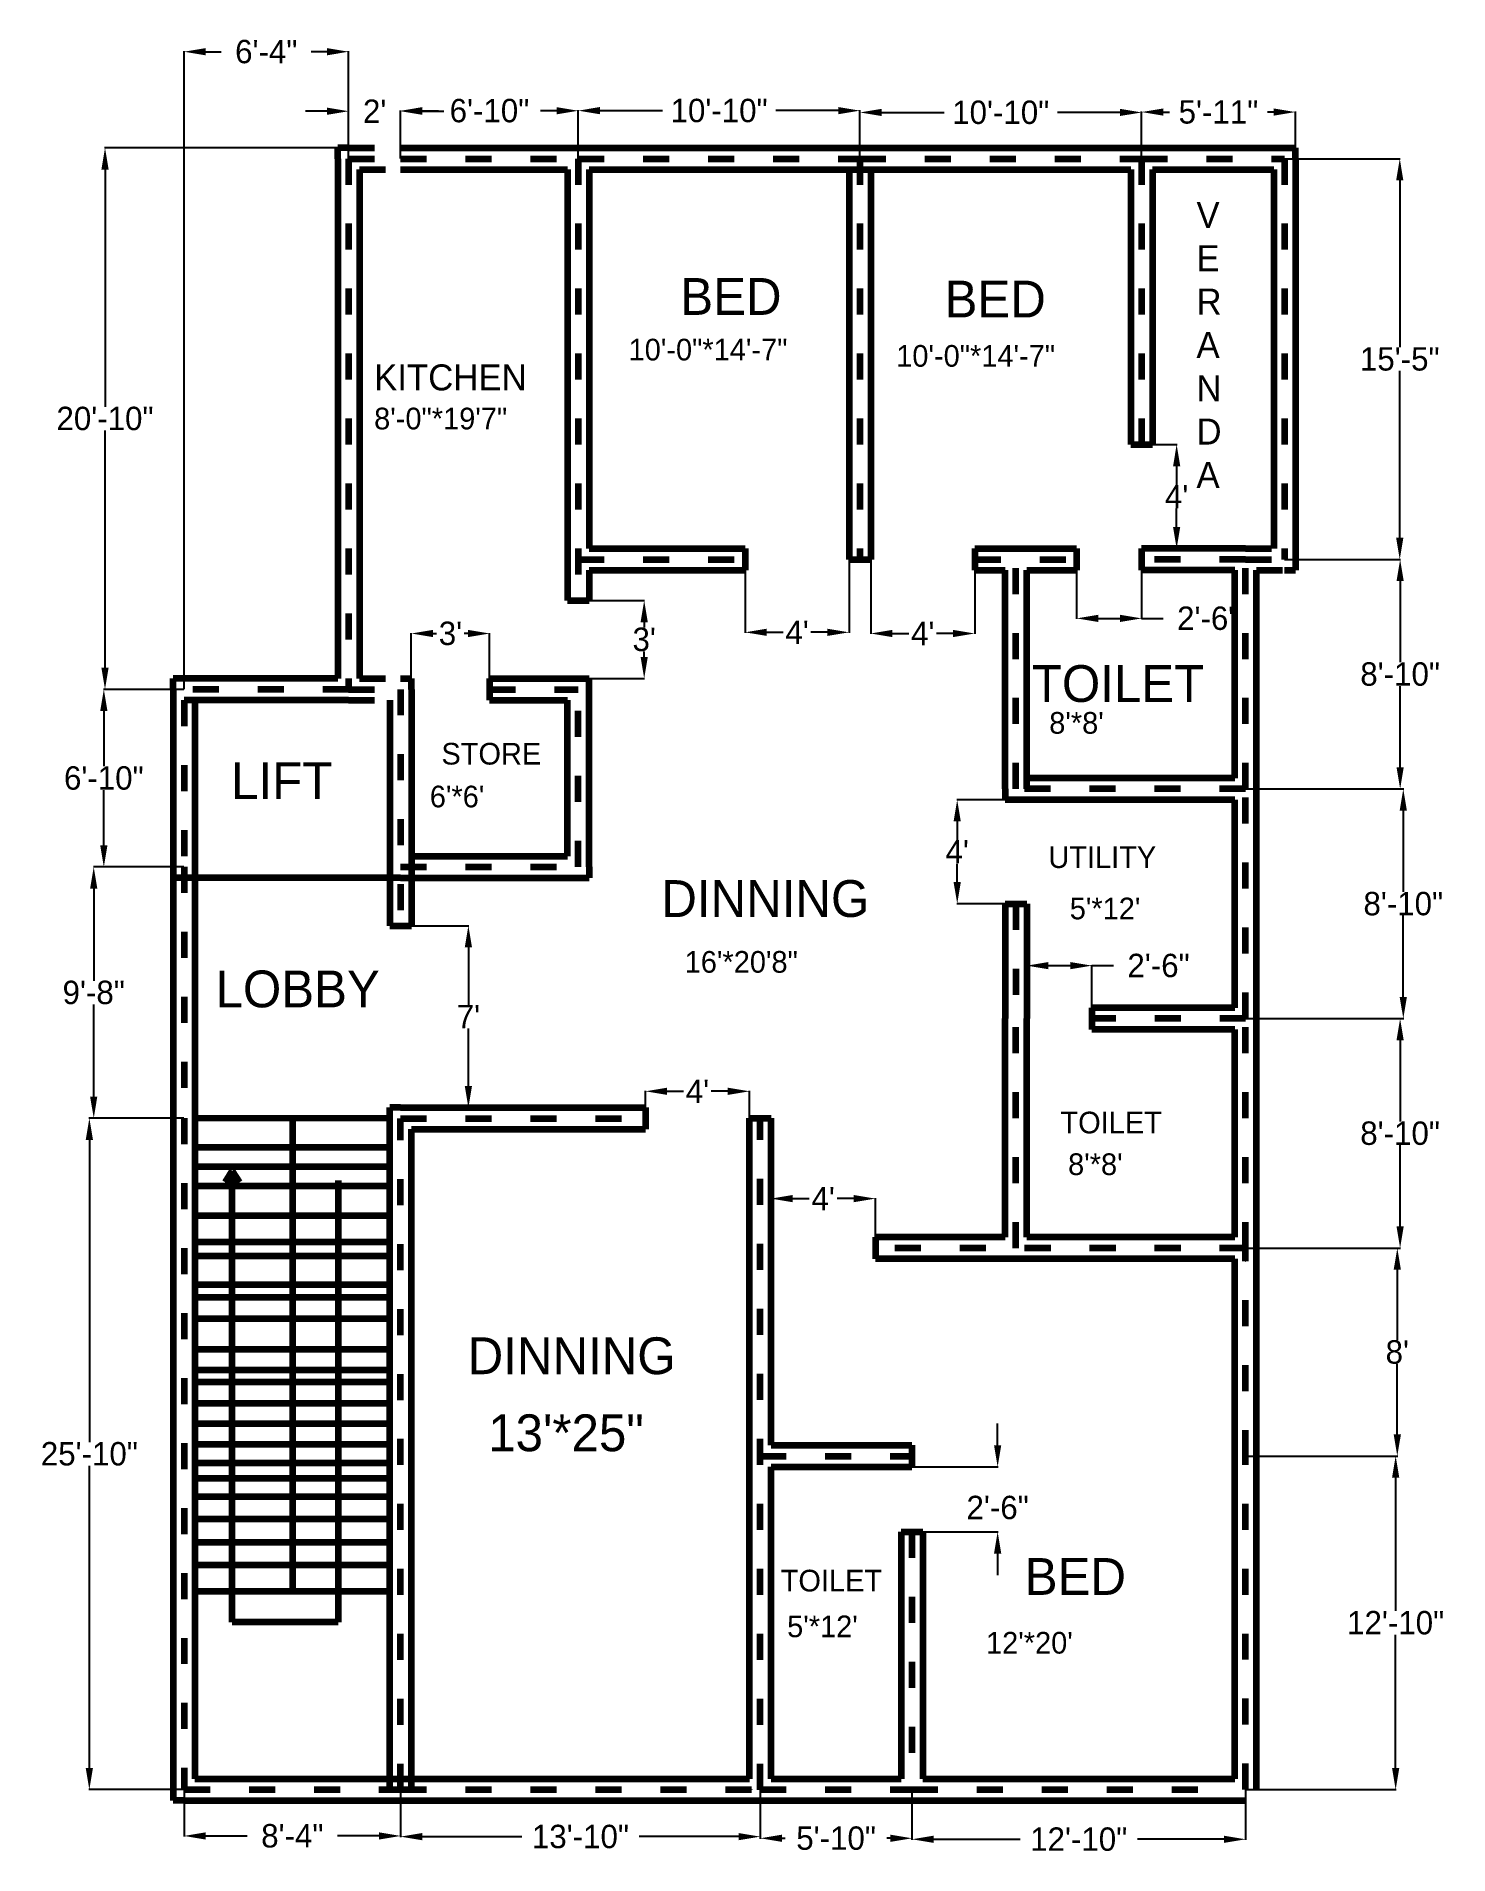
# Model space of a CAD drawing. Header units: inches. Extents: x 478 to 1130, y -750 to 90.
import ezdxf

# ---------------------------------------------------------------- set-up
doc = ezdxf.new("R2010")
doc.units = ezdxf.units.IN
doc.header["$MEASUREMENT"] = 0
doc.linetypes.add('ACAD_ISO03W100', pattern=[30, 12, -18])
doc.dimstyles.get("Standard").update_dxf_attribs({"dimtxt": 10.8, "dimasz": 10, "dimexe": 0.18, "dimexo": 0.0625, "dimgap": 0.09, "dimtad": 0, "dimtih": 1, "dimtoh": 1, "dimdec": 0, "dimzin": 0, "dimdsep": 46, "dimlunit": 3, "dimtxsty": 'Standard', "dimcen": 0.09, "dimadec": 0, "dimazin": 0, "dimtfac": 1, "dimtdec": 0, "dimtofl": 0, "dimtmove": 0, "dimatfit": 3, "dimfxl": 1, "dimtolj": 1, "dimtzin": 0, "dimarcsym": 0})

# ---------------------------------------------------------------- blocks, each defined once
blk = doc.blocks.new('*D5')
at = {"color": 0, "lineweight": -2}
for p, q in [((611.9, 55.42), (601.9, 55.42)), ((621.9, 33.57), (621.9, 55.6)), ((645.9, 33.57), (645.9, 55.6)), ((655.9, 55.42), (665.9, 55.42))]:
    blk.add_line(p, q, dxfattribs=at)
at = {"color": 0}
for points in [[(611.9, 57.08), (611.9, 53.75), (621.9, 55.42)], [(655.9, 57.08), (655.9, 53.75), (645.9, 55.42)]]:
    blk.add_solid(points, dxfattribs=at)
at = {"layer": 'Defpoints', "color": 0}
for p in [(645.9, 55.42), (621.9, 33.51), (645.9, 33.51)]:
    blk.add_point(p, dxfattribs=at)
at = {"color": 0, "lineweight": 100, "insert": (633.9, 55.42), "char_height": 10.8, "attachment_point": 5}
blk.add_mtext("\\A1;2'", dxfattribs=at)
blk = doc.blocks.new('*D6')
at = {"color": 0, "lineweight": -2}
for p, q in [((645.9, 33.64), (645.9, 55.82)), ((655.9, 55.64), (663.41, 55.64)), ((717.9, 55.64), (710.39, 55.64)), ((727.9, 33.57), (727.9, 55.82))]:
    blk.add_line(p, q, dxfattribs=at)
at = {"color": 0}
for points in [[(655.9, 57.31), (655.9, 53.98), (645.9, 55.64)], [(717.9, 57.31), (717.9, 53.98), (727.9, 55.64)]]:
    blk.add_solid(points, dxfattribs=at)
at = {"layer": 'Defpoints', "color": 0}
for p in [(727.9, 55.64), (645.9, 33.57), (727.9, 33.51)]:
    blk.add_point(p, dxfattribs=at)
at = {"color": 0, "lineweight": 100, "insert": (686.9, 55.64), "char_height": 10.8, "attachment_point": 5}
blk.add_mtext('\\A1;6\'-10"', dxfattribs=at)
blk = doc.blocks.new('*D7')
at = {"color": 0, "lineweight": -2}
for p, q in [((1053.96, 33.51), (1107.27, 33.51)), ((1107.09, 23.51), (1107.09, -53.5)), ((1107.09, -141.49), (1107.09, -64.48)), ((1053.96, -151.49), (1107.27, -151.49))]:
    blk.add_line(p, q, dxfattribs=at)
at = {"color": 0}
for points in [[(1105.42, 23.51), (1108.75, 23.51), (1107.09, 33.51)], [(1105.42, -141.49), (1108.75, -141.49), (1107.09, -151.49)]]:
    blk.add_solid(points, dxfattribs=at)
at = {"layer": 'Defpoints', "color": 0}
for p in [(1053.9, 33.51), (1053.9, -151.49), (1107.09, -151.49)]:
    blk.add_point(p, dxfattribs=at)
at = {"color": 0, "lineweight": 100, "insert": (1107.09, -58.99), "char_height": 10.8, "attachment_point": 5}
blk.add_mtext('\\A1;15\'-5"', dxfattribs=at)
blk = doc.blocks.new('*D8')
at = {"color": 0, "lineweight": -2}
for p, q in [((987.9, 33.57), (987.9, 55.22)), ((997.9, 55.04), (1000.81, 55.04)), ((1048.9, 55.04), (1045.99, 55.04)), ((1058.9, 38.57), (1058.9, 55.22))]:
    blk.add_line(p, q, dxfattribs=at)
at = {"color": 0}
for points in [[(997.9, 56.71), (997.9, 53.38), (987.9, 55.04)], [(1048.9, 56.71), (1048.9, 53.38), (1058.9, 55.04)]]:
    blk.add_solid(points, dxfattribs=at)
at = {"layer": 'Defpoints', "color": 0}
for p in [(987.9, 55.04), (1058.9, 38.51), (987.9, 33.51)]:
    blk.add_point(p, dxfattribs=at)
at = {"color": 0, "lineweight": 100, "insert": (1023.4, 55.04), "char_height": 10.8, "attachment_point": 5}
blk.add_mtext('\\A1;5\'-11"', dxfattribs=at)
blk = doc.blocks.new('*D9')
at = {"color": 0, "lineweight": -2}
for p, q in [((857.9, 33.57), (857.9, 55.04)), ((867.9, 54.86), (896.71, 54.86)), ((977.9, 54.86), (949.09, 54.86)), ((987.9, 33.64), (987.9, 55.04))]:
    blk.add_line(p, q, dxfattribs=at)
at = {"color": 0}
for points in [[(867.9, 56.53), (867.9, 53.2), (857.9, 54.86)], [(977.9, 56.53), (977.9, 53.2), (987.9, 54.86)]]:
    blk.add_solid(points, dxfattribs=at)
at = {"layer": 'Defpoints', "color": 0}
for p in [(857.9, 54.86), (857.9, 33.51), (987.9, 33.57)]:
    blk.add_point(p, dxfattribs=at)
at = {"color": 0, "lineweight": 100, "insert": (922.9, 54.86), "char_height": 10.8, "attachment_point": 5}
blk.add_mtext('\\A1;10\'-10"', dxfattribs=at)
blk = doc.blocks.new('*D10')
at = {"color": 0, "lineweight": -2}
for p, q in [((727.9, 33.57), (727.9, 55.87)), ((737.9, 55.69), (766.71, 55.69)), ((847.9, 55.69), (819.09, 55.69)), ((857.9, 33.57), (857.9, 55.87))]:
    blk.add_line(p, q, dxfattribs=at)
at = {"color": 0}
for points in [[(737.9, 57.36), (737.9, 54.03), (727.9, 55.69)], [(847.9, 57.36), (847.9, 54.03), (857.9, 55.69)]]:
    blk.add_solid(points, dxfattribs=at)
at = {"layer": 'Defpoints', "color": 0}
for p in [(727.9, 55.69), (727.9, 33.51), (857.9, 33.51)]:
    blk.add_point(p, dxfattribs=at)
at = {"color": 0, "lineweight": 100, "insert": (792.9, 55.69), "char_height": 10.8, "attachment_point": 5}
blk.add_mtext('\\A1;10\'-10"', dxfattribs=at)
blk = doc.blocks.new('*D11')
at = {"color": 0, "lineweight": -2}
for p, q in [((621.84, 38.51), (509.25, 38.51)), ((509.43, 28.51), (509.43, -81)), ((509.43, -201.49), (509.43, -91.98)), ((545.84, -211.49), (509.25, -211.49))]:
    blk.add_line(p, q, dxfattribs=at)
at = {"color": 0}
for points in [[(507.76, 28.51), (511.1, 28.51), (509.43, 38.51)], [(507.76, -201.49), (511.1, -201.49), (509.43, -211.49)]]:
    blk.add_solid(points, dxfattribs=at)
at = {"layer": 'Defpoints', "color": 0}
for p in [(621.9, 38.51), (509.43, -211.49), (545.9, -211.49)]:
    blk.add_point(p, dxfattribs=at)
at = {"color": 0, "lineweight": 100, "insert": (509.43, -86.49), "char_height": 10.8, "attachment_point": 5}
blk.add_mtext('\\A1;20\'-10"', dxfattribs=at)
blk = doc.blocks.new('*D1')
at = {"color": 0, "lineweight": -2}
for p, q in [((545.9, -211.43), (545.9, 83.08)), ((555.9, 82.9), (563.08, 82.9)), ((611.84, 82.9), (604.66, 82.9)), ((621.84, 33.57), (621.84, 83.08))]:
    blk.add_line(p, q, dxfattribs=at)
at = {"color": 0}
for points in [[(555.9, 84.57), (555.9, 81.23), (545.9, 82.9)], [(611.84, 84.57), (611.84, 81.23), (621.84, 82.9)]]:
    blk.add_solid(points, dxfattribs=at)
at = {"layer": 'Defpoints', "color": 0}
for p in [(621.84, 82.9), (621.84, 33.51), (545.9, -211.49)]:
    blk.add_point(p, dxfattribs=at)
at = {"color": 0, "lineweight": 100, "insert": (583.87, 82.9), "char_height": 10.8, "attachment_point": 5}
blk.add_mtext('\\A1;6\'-4"', dxfattribs=at)
blk = doc.blocks.new('*D2')
at = {"color": 0, "lineweight": -2}
for p, q in [((545.84, -211.49), (508.71, -211.49)), ((508.89, -221.49), (508.89, -247)), ((508.89, -283.49), (508.89, -257.98)), ((545.84, -293.49), (508.71, -293.49))]:
    blk.add_line(p, q, dxfattribs=at)
at = {"color": 0}
for points in [[(507.22, -221.49), (510.56, -221.49), (508.89, -211.49)], [(507.22, -283.49), (510.56, -283.49), (508.89, -293.49)]]:
    blk.add_solid(points, dxfattribs=at)
at = {"layer": 'Defpoints', "color": 0}
for p in [(545.9, -211.49), (508.89, -293.49), (545.9, -293.49)]:
    blk.add_point(p, dxfattribs=at)
at = {"color": 0, "lineweight": 100, "insert": (508.89, -252.49), "char_height": 10.8, "attachment_point": 5}
blk.add_mtext('\\A1;6\'-10"', dxfattribs=at)
blk = doc.blocks.new('*D12')
at = {"color": 0, "lineweight": -2}
for p, q in [((545.78, -293.49), (504.04, -293.49)), ((504.22, -303.49), (504.22, -346)), ((504.22, -399.49), (504.22, -356.98)), ((545.84, -409.49), (504.04, -409.49))]:
    blk.add_line(p, q, dxfattribs=at)
at = {"color": 0}
for points in [[(502.55, -303.49), (505.88, -303.49), (504.22, -293.49)], [(502.55, -399.49), (505.88, -399.49), (504.22, -409.49)]]:
    blk.add_solid(points, dxfattribs=at)
at = {"layer": 'Defpoints', "color": 0}
for p in [(545.84, -293.49), (504.22, -409.49), (545.9, -409.49)]:
    blk.add_point(p, dxfattribs=at)
at = {"color": 0, "lineweight": 100, "insert": (504.22, -351.49), "char_height": 10.8, "attachment_point": 5}
blk.add_mtext('\\A1;9\'-8"', dxfattribs=at)
blk = doc.blocks.new('*D13')
at = {"color": 0, "lineweight": -2}
for p, q in [((545.78, -409.49), (502.02, -409.49)), ((502.2, -419.49), (502.2, -559)), ((502.2, -709.49), (502.2, -569.98)), ((545.84, -719.49), (502.02, -719.49))]:
    blk.add_line(p, q, dxfattribs=at)
at = {"color": 0}
for points in [[(500.53, -419.49), (503.86, -419.49), (502.2, -409.49)], [(500.53, -709.49), (503.86, -709.49), (502.2, -719.49)]]:
    blk.add_solid(points, dxfattribs=at)
at = {"layer": 'Defpoints', "color": 0}
for p in [(545.84, -409.49), (502.2, -719.49), (545.9, -719.49)]:
    blk.add_point(p, dxfattribs=at)
at = {"color": 0, "lineweight": 100, "insert": (502.2, -564.49), "char_height": 10.8, "attachment_point": 5}
blk.add_mtext('\\A1;25\'-10"', dxfattribs=at)
blk = doc.blocks.new('*D14')
at = {"color": 0, "lineweight": -2}
for p, q in [((545.9, -719.55), (545.9, -741.06)), ((645.9, -719.55), (645.9, -741.06)), ((555.9, -740.88), (575.11, -740.88)), ((635.9, -740.88), (616.69, -740.88))]:
    blk.add_line(p, q, dxfattribs=at)
at = {"color": 0}
for points in [[(555.9, -739.21), (555.9, -742.55), (545.9, -740.88)], [(635.9, -739.21), (635.9, -742.55), (645.9, -740.88)]]:
    blk.add_solid(points, dxfattribs=at)
at = {"layer": 'Defpoints', "color": 0}
for p in [(545.9, -719.49), (645.9, -719.49), (645.9, -740.88)]:
    blk.add_point(p, dxfattribs=at)
at = {"color": 0, "lineweight": 100, "insert": (595.9, -740.88), "char_height": 10.8, "attachment_point": 5}
blk.add_mtext('\\A1;8\'-4"', dxfattribs=at)
blk = doc.blocks.new('*D3')
at = {"color": 0, "lineweight": -2}
for p, q in [((645.9, -719.61), (645.9, -741.38)), ((811.9, -719.55), (811.9, -741.38)), ((655.9, -741.2), (701.81, -741.2)), ((801.9, -741.2), (755.99, -741.2))]:
    blk.add_line(p, q, dxfattribs=at)
at = {"color": 0}
for points in [[(655.9, -739.53), (655.9, -742.87), (645.9, -741.2)], [(801.9, -739.53), (801.9, -742.87), (811.9, -741.2)]]:
    blk.add_solid(points, dxfattribs=at)
at = {"layer": 'Defpoints', "color": 0}
for p in [(645.9, -719.55), (811.9, -719.49), (811.9, -741.2)]:
    blk.add_point(p, dxfattribs=at)
at = {"color": 0, "lineweight": 100, "insert": (728.9, -741.2), "char_height": 10.8, "attachment_point": 5}
blk.add_mtext('\\A1;13\'-10"', dxfattribs=at)
blk = doc.blocks.new('*D15')
at = {"color": 0, "lineweight": -2}
for p, q in [((811.9, -719.61), (811.9, -742.14)), ((881.9, -719.61), (881.9, -742.14)), ((821.9, -741.96), (823.41, -741.96)), ((871.9, -741.96), (870.39, -741.96))]:
    blk.add_line(p, q, dxfattribs=at)
at = {"color": 0}
for points in [[(821.9, -740.29), (821.9, -743.63), (811.9, -741.96)], [(871.9, -740.29), (871.9, -743.63), (881.9, -741.96)]]:
    blk.add_solid(points, dxfattribs=at)
at = {"layer": 'Defpoints', "color": 0}
for p in [(811.9, -719.55), (881.9, -719.55), (881.9, -741.96)]:
    blk.add_point(p, dxfattribs=at)
at = {"color": 0, "lineweight": 100, "insert": (846.9, -741.96), "char_height": 10.8, "attachment_point": 5}
blk.add_mtext('\\A1;5\'-10"', dxfattribs=at)
blk = doc.blocks.new('*D16')
at = {"color": 0, "lineweight": -2}
for p, q in [((881.9, -719.68), (881.9, -742.6)), ((1035.9, -719.55), (1035.9, -742.6)), ((891.9, -742.42), (931.81, -742.42)), ((1025.9, -742.42), (985.99, -742.42))]:
    blk.add_line(p, q, dxfattribs=at)
at = {"color": 0}
for points in [[(891.9, -740.76), (891.9, -744.09), (881.9, -742.42)], [(1025.9, -740.76), (1025.9, -744.09), (1035.9, -742.42)]]:
    blk.add_solid(points, dxfattribs=at)
at = {"layer": 'Defpoints', "color": 0}
for p in [(881.9, -719.61), (1035.9, -719.49), (1035.9, -742.42)]:
    blk.add_point(p, dxfattribs=at)
at = {"color": 0, "lineweight": 100, "insert": (958.9, -742.42), "char_height": 10.8, "attachment_point": 5}
blk.add_mtext('\\A1;12\'-10"', dxfattribs=at)
blk = doc.blocks.new('*D17')
at = {"color": 0, "lineweight": -2}
for p, q in [((1054.03, -151.49), (1107.45, -151.49)), ((1107.27, -161.49), (1107.27, -199)), ((1107.27, -247.49), (1107.27, -209.98)), ((1035.96, -257.49), (1107.45, -257.49))]:
    blk.add_line(p, q, dxfattribs=at)
at = {"color": 0}
for points in [[(1105.6, -161.49), (1108.93, -161.49), (1107.27, -151.49)], [(1105.6, -247.49), (1108.93, -247.49), (1107.27, -257.49)]]:
    blk.add_solid(points, dxfattribs=at)
at = {"layer": 'Defpoints', "color": 0}
for p in [(1053.96, -151.49), (1107.27, -151.49), (1035.9, -257.49)]:
    blk.add_point(p, dxfattribs=at)
at = {"color": 0, "lineweight": 100, "insert": (1107.27, -204.49), "char_height": 10.8, "attachment_point": 5}
blk.add_mtext('\\A1;8\'-10"', dxfattribs=at)
blk = doc.blocks.new('*D18')
at = {"color": 0, "lineweight": -2}
for p, q in [((1035.96, -257.49), (1108.9, -257.49)), ((1108.72, -267.49), (1108.72, -305)), ((1108.72, -353.49), (1108.72, -315.98)), ((1035.96, -363.49), (1108.9, -363.49))]:
    blk.add_line(p, q, dxfattribs=at)
at = {"color": 0}
for points in [[(1107.05, -267.49), (1110.38, -267.49), (1108.72, -257.49)], [(1107.05, -353.49), (1110.38, -353.49), (1108.72, -363.49)]]:
    blk.add_solid(points, dxfattribs=at)
at = {"layer": 'Defpoints', "color": 0}
for p in [(1035.9, -257.49), (1035.9, -363.49), (1108.72, -363.49)]:
    blk.add_point(p, dxfattribs=at)
at = {"color": 0, "lineweight": 100, "insert": (1108.72, -310.49), "char_height": 10.8, "attachment_point": 5}
blk.add_mtext('\\A1;8\'-10"', dxfattribs=at)
blk = doc.blocks.new('*D19')
at = {"color": 0, "lineweight": -2}
for p, q in [((1035.96, -363.49), (1107.43, -363.49)), ((1107.25, -373.49), (1107.25, -411)), ((1107.25, -459.49), (1107.25, -421.98)), ((1035.96, -469.49), (1107.43, -469.49))]:
    blk.add_line(p, q, dxfattribs=at)
at = {"color": 0}
for points in [[(1105.59, -373.49), (1108.92, -373.49), (1107.25, -363.49)], [(1105.59, -459.49), (1108.92, -459.49), (1107.25, -469.49)]]:
    blk.add_solid(points, dxfattribs=at)
at = {"layer": 'Defpoints', "color": 0}
for p in [(1035.9, -363.49), (1035.9, -469.49), (1107.25, -469.49)]:
    blk.add_point(p, dxfattribs=at)
at = {"color": 0, "lineweight": 100, "insert": (1107.25, -416.49), "char_height": 10.8, "attachment_point": 5}
blk.add_mtext('\\A1;8\'-10"', dxfattribs=at)
blk = doc.blocks.new('*D20')
at = {"color": 0, "lineweight": -2}
for p, q in [((1036.03, -469.49), (1106.13, -469.49)), ((1105.95, -479.49), (1105.95, -512)), ((1105.95, -555.49), (1105.95, -522.98)), ((1035.96, -565.49), (1106.13, -565.49))]:
    blk.add_line(p, q, dxfattribs=at)
at = {"color": 0}
for points in [[(1104.28, -479.49), (1107.62, -479.49), (1105.95, -469.49)], [(1104.28, -555.49), (1107.62, -555.49), (1105.95, -565.49)]]:
    blk.add_solid(points, dxfattribs=at)
at = {"layer": 'Defpoints', "color": 0}
for p in [(1035.96, -469.49), (1035.9, -565.49), (1105.95, -565.49)]:
    blk.add_point(p, dxfattribs=at)
at = {"color": 0, "lineweight": 100, "insert": (1105.95, -517.49), "char_height": 10.8, "attachment_point": 5}
blk.add_mtext("\\A1;8'", dxfattribs=at)
blk = doc.blocks.new('*D21')
at = {"color": 0, "lineweight": -2}
for p, q in [((1035.96, -565.49), (1105.38, -565.49)), ((1105.2, -575.49), (1105.2, -637)), ((1105.2, -709.49), (1105.2, -647.98)), ((1035.96, -719.49), (1105.38, -719.49))]:
    blk.add_line(p, q, dxfattribs=at)
at = {"color": 0}
for points in [[(1103.53, -575.49), (1106.86, -575.49), (1105.2, -565.49)], [(1103.53, -709.49), (1106.86, -709.49), (1105.2, -719.49)]]:
    blk.add_solid(points, dxfattribs=at)
at = {"layer": 'Defpoints', "color": 0}
for p in [(1035.9, -565.49), (1035.9, -719.49), (1105.2, -719.49)]:
    blk.add_point(p, dxfattribs=at)
at = {"color": 0, "lineweight": 100, "insert": (1105.2, -642.49), "char_height": 10.8, "attachment_point": 5}
blk.add_mtext('\\A1;12\'-10"', dxfattribs=at)
blk = doc.blocks.new('*D4')
at = {"color": 0, "lineweight": -2}
for p, q in [((650.82, -211.91), (650.82, -185.53)), ((660.82, -185.71), (662.49, -185.71)), ((676.95, -185.71), (675.27, -185.71)), ((686.95, -211.91), (686.95, -185.53))]:
    blk.add_line(p, q, dxfattribs=at)
at = {"color": 0}
for points in [[(660.82, -184.05), (660.82, -187.38), (650.82, -185.71)], [(676.95, -184.05), (676.95, -187.38), (686.95, -185.71)]]:
    blk.add_solid(points, dxfattribs=at)
at = {"layer": 'Defpoints', "color": 0}
for p in [(686.95, -185.71), (650.82, -211.97), (686.95, -211.97)]:
    blk.add_point(p, dxfattribs=at)
at = {"color": 0, "lineweight": 100, "insert": (668.88, -185.71), "char_height": 10.8, "attachment_point": 5}
blk.add_mtext("\\A1;3'", dxfattribs=at)
blk = doc.blocks.new('*D22')
at = {"color": 0, "lineweight": -2}
for p, q in [((804.9, -151.55), (804.9, -185.35)), ((852.9, -151.55), (852.9, -185.35)), ((814.9, -185.17), (822.51, -185.17)), ((842.9, -185.17), (835.29, -185.17))]:
    blk.add_line(p, q, dxfattribs=at)
at = {"color": 0}
for points in [[(814.9, -183.5), (814.9, -186.83), (804.9, -185.17)], [(842.9, -183.5), (842.9, -186.83), (852.9, -185.17)]]:
    blk.add_solid(points, dxfattribs=at)
at = {"layer": 'Defpoints', "color": 0}
for p in [(804.9, -151.49), (852.9, -151.49), (852.9, -185.17)]:
    blk.add_point(p, dxfattribs=at)
at = {"color": 0, "lineweight": 100, "insert": (828.9, -185.17), "char_height": 10.8, "attachment_point": 5}
blk.add_mtext("\\A1;4'", dxfattribs=at)
blk = doc.blocks.new('*D23')
at = {"color": 0, "lineweight": -2}
for p, q in [((862.9, -151.55), (862.9, -185.89)), ((910.9, -156.55), (910.9, -185.89)), ((872.9, -185.71), (880.51, -185.71)), ((900.9, -185.71), (893.29, -185.71))]:
    blk.add_line(p, q, dxfattribs=at)
at = {"color": 0}
for points in [[(872.9, -184.05), (872.9, -187.38), (862.9, -185.71)], [(900.9, -184.05), (900.9, -187.38), (910.9, -185.71)]]:
    blk.add_solid(points, dxfattribs=at)
at = {"layer": 'Defpoints', "color": 0}
for p in [(862.9, -151.49), (910.9, -156.49), (910.9, -185.71)]:
    blk.add_point(p, dxfattribs=at)
at = {"color": 0, "lineweight": 100, "insert": (886.9, -185.71), "char_height": 10.8, "attachment_point": 5}
blk.add_mtext("\\A1;4'", dxfattribs=at)
blk = doc.blocks.new('*D24')
at = {"color": 0, "lineweight": -2}
for p, q in [((927.34, -262.49), (902.63, -262.49)), ((902.81, -272.49), (902.81, -281)), ((902.81, -300.49), (902.81, -291.98)), ((929.84, -310.49), (902.63, -310.49))]:
    blk.add_line(p, q, dxfattribs=at)
at = {"color": 0}
for points in [[(901.14, -272.49), (904.47, -272.49), (902.81, -262.49)], [(901.14, -300.49), (904.47, -300.49), (902.81, -310.49)]]:
    blk.add_solid(points, dxfattribs=at)
at = {"layer": 'Defpoints', "color": 0}
for p in [(927.4, -262.49), (902.81, -310.49), (929.9, -310.49)]:
    blk.add_point(p, dxfattribs=at)
at = {"color": 0, "lineweight": 100, "insert": (902.81, -286.49), "char_height": 10.8, "attachment_point": 5}
blk.add_mtext("\\A1;4'", dxfattribs=at)
blk = doc.blocks.new('*D25')
at = {"color": 0, "lineweight": -2}
for p, q in [((934.9, -363.43), (934.9, -338.88)), ((944.9, -339.06), (954.96, -339.06)), ((964.96, -363.43), (964.96, -338.88)), ((964.96, -339.06), (974.96, -339.06))]:
    blk.add_line(p, q, dxfattribs=at)
at = {"color": 0}
for points in [[(944.9, -337.39), (944.9, -340.72), (934.9, -339.06)], [(954.96, -337.39), (954.96, -340.72), (964.96, -339.06)]]:
    blk.add_solid(points, dxfattribs=at)
at = {"layer": 'Defpoints', "color": 0}
for p in [(964.96, -339.06), (934.9, -363.49), (964.96, -363.49)]:
    blk.add_point(p, dxfattribs=at)
at = {"color": 0, "lineweight": 100, "insert": (995.75, -339.06), "char_height": 10.8, "attachment_point": 5}
blk.add_mtext('\\A1;2\'-6"', dxfattribs=at)
blk = doc.blocks.new('*D26')
at = {"color": 0, "lineweight": -2}
for p, q in [((816.84, -469.43), (816.84, -446.44)), ((826.84, -446.62), (834.54, -446.62)), ((855.03, -446.62), (847.32, -446.62)), ((865.03, -469.43), (865.03, -446.44))]:
    blk.add_line(p, q, dxfattribs=at)
at = {"color": 0}
for points in [[(826.84, -444.95), (826.84, -448.29), (816.84, -446.62)], [(855.03, -444.95), (855.03, -448.29), (865.03, -446.62)]]:
    blk.add_solid(points, dxfattribs=at)
at = {"layer": 'Defpoints', "color": 0}
for p in [(816.84, -446.62), (816.84, -469.49), (865.03, -469.49)]:
    blk.add_point(p, dxfattribs=at)
at = {"color": 0, "lineweight": 100, "insert": (840.93, -446.62), "char_height": 10.8, "attachment_point": 5}
blk.add_mtext("\\A1;4'", dxfattribs=at)
blk = doc.blocks.new('*D27')
at = {"color": 0, "lineweight": -2}
for p, q in [((921.47, -560.49), (921.47, -550.49)), ((881.96, -570.49), (921.65, -570.49)), ((881.96, -600.49), (921.65, -600.49)), ((921.47, -610.49), (921.47, -620.49))]:
    blk.add_line(p, q, dxfattribs=at)
at = {"color": 0}
for points in [[(919.8, -560.49), (923.14, -560.49), (921.47, -570.49)], [(919.8, -610.49), (923.14, -610.49), (921.47, -600.49)]]:
    blk.add_solid(points, dxfattribs=at)
at = {"layer": 'Defpoints', "color": 0}
for p in [(881.9, -570.49), (881.9, -600.49), (921.47, -600.49)]:
    blk.add_point(p, dxfattribs=at)
at = {"color": 0, "lineweight": 100, "insert": (921.47, -589.3), "char_height": 10.8, "attachment_point": 5}
blk.add_mtext('\\A1;2\'-6"', dxfattribs=at)
blk = doc.blocks.new('*D28')
at = {"color": 0, "lineweight": -2}
for p, q in [((758.9, -409.55), (758.9, -396.9)), ((768.9, -397.08), (776.51, -397.08)), ((796.9, -397.08), (789.29, -397.08)), ((806.9, -409.49), (806.9, -396.9))]:
    blk.add_line(p, q, dxfattribs=at)
at = {"color": 0}
for points in [[(768.9, -395.41), (768.9, -398.74), (758.9, -397.08)], [(796.9, -395.41), (796.9, -398.74), (806.9, -397.08)]]:
    blk.add_solid(points, dxfattribs=at)
at = {"layer": 'Defpoints', "color": 0}
for p in [(806.9, -397.08), (758.9, -409.61), (806.9, -409.55)]:
    blk.add_point(p, dxfattribs=at)
at = {"color": 0, "lineweight": 100, "insert": (782.9, -397.08), "char_height": 10.8, "attachment_point": 5}
blk.add_mtext("\\A1;4'", dxfattribs=at)
blk = doc.blocks.new('*D29')
at = {"color": 0, "lineweight": -2}
for p, q in [((645.96, -320.61), (677.35, -320.61)), ((677.17, -330.61), (677.17, -357.12)), ((677.17, -394.61), (677.17, -368.1)), ((645.96, -404.61), (677.35, -404.61))]:
    blk.add_line(p, q, dxfattribs=at)
at = {"color": 0}
for points in [[(675.5, -330.61), (678.83, -330.61), (677.17, -320.61)], [(675.5, -394.61), (678.83, -394.61), (677.17, -404.61)]]:
    blk.add_solid(points, dxfattribs=at)
at = {"layer": 'Defpoints', "color": 0}
for p in [(645.9, -320.61), (645.9, -404.61), (677.17, -404.61)]:
    blk.add_point(p, dxfattribs=at)
at = {"color": 0, "lineweight": 100, "insert": (677.17, -362.61), "char_height": 10.8, "attachment_point": 5}
blk.add_mtext("\\A1;7'", dxfattribs=at)
blk = doc.blocks.new('*D30')
at = {"color": 0, "lineweight": -2}
for p, q in [((732.96, -170.49), (758.49, -170.49)), ((758.31, -180.49), (758.31, -183)), ((758.31, -196.49), (758.31, -193.98)), ((732.96, -206.49), (758.49, -206.49))]:
    blk.add_line(p, q, dxfattribs=at)
at = {"color": 0}
for points in [[(756.64, -180.49), (759.98, -180.49), (758.31, -170.49)], [(756.64, -196.49), (759.98, -196.49), (758.31, -206.49)]]:
    blk.add_solid(points, dxfattribs=at)
at = {"layer": 'Defpoints', "color": 0}
for p in [(732.9, -170.49), (732.9, -206.49), (758.31, -206.49)]:
    blk.add_point(p, dxfattribs=at)
at = {"color": 0, "lineweight": 100, "insert": (758.31, -188.49), "char_height": 10.8, "attachment_point": 5}
blk.add_mtext("\\A1;3'", dxfattribs=at)
blk = doc.blocks.new('*D31')
at = {"color": 0, "lineweight": -2}
for p, q in [((987.96, -98.49), (1004.28, -98.49)), ((1004.1, -108.49), (1004.1, -117)), ((1004.1, -136.49), (1004.1, -127.98)), ((987.96, -146.49), (1004.28, -146.49))]:
    blk.add_line(p, q, dxfattribs=at)
at = {"color": 0}
for points in [[(1002.44, -108.49), (1005.77, -108.49), (1004.1, -98.49)], [(1002.44, -136.49), (1005.77, -136.49), (1004.1, -146.49)]]:
    blk.add_solid(points, dxfattribs=at)
at = {"layer": 'Defpoints', "color": 0}
for p in [(987.9, -98.49), (987.9, -146.49), (1004.1, -146.49)]:
    blk.add_point(p, dxfattribs=at)
at = {"color": 0, "lineweight": 100, "insert": (1004.1, -122.49), "char_height": 10.8, "attachment_point": 5}
blk.add_mtext("\\A1;4'", dxfattribs=at)
blk = doc.blocks.new('*D38')
at = {"color": 0, "lineweight": -2}
for p, q in [((957.9, -156.55), (957.9, -178.91)), ((987.9, -156.55), (987.9, -178.91)), ((967.9, -178.73), (977.9, -178.73)), ((987.9, -178.73), (997.9, -178.73))]:
    blk.add_line(p, q, dxfattribs=at)
at = {"color": 0}
for points in [[(967.9, -177.07), (967.9, -180.4), (957.9, -178.73)], [(977.9, -177.07), (977.9, -180.4), (987.9, -178.73)]]:
    blk.add_solid(points, dxfattribs=at)
at = {"layer": 'Defpoints', "color": 0}
for p in [(957.9, -156.49), (987.9, -156.49), (987.9, -178.73)]:
    blk.add_point(p, dxfattribs=at)
at = {"color": 0, "insert": (1018.69, -178.73), "char_height": 10.8, "attachment_point": 5}
blk.add_mtext('\\A1;2\'-6"', dxfattribs=at)

msp = doc.modelspace()

# ---------------------------------------------------------------- hatches: boundary and pattern name
msp.add_hatch(color=256).paths.add_polyline_path([(568.18, -433.82), (564.86, -439.1), (568.18, -439.1), (568.18, -439.1), (571.52, -439.1)])

# ---------------------------------------------------------------- linework, layer by layer
at = {"lineweight": 100}
for p, q in [((621.9, 38.51), (616.9, 38.51)), ((616.9, 33.51), (616.9, 38.51)), ((645.9, 38.51), (727.9, 38.51)), ((727.9, 38.51), (857.9, 38.51)), ((857.9, 38.51), (987.9, 38.51)), ((987.9, 38.51), (1053.9, 38.51)), ((1053.9, 38.51), (1058.9, 38.51)), ((1058.9, 33.51), (1058.9, 38.51)), ((616.9, 33.51), (616.9, -206.49)), ((626.9, 28.51), (626.9, -206.49)), ((645.9, 28.51), (722.9, 28.51)), ((722.9, 28.51), (722.9, -170.49)), ((732.9, 28.51), (857.9, 28.51)), ((732.9, 28.51), (732.9, -146.49)), ((852.9, 28.51), (852.9, -151.49)), ((857.9, 28.51), (982.9, 28.51)), ((862.9, 28.51), (862.9, -151.49)), ((982.9, 28.51), (982.9, -98.49)), ((992.9, 28.51), (1048.9, 28.51)), ((992.9, 28.51), (992.9, -98.49)), ((1048.9, 28.51), (1048.9, -146.49)), ((1058.9, 33.51), (1058.9, -151.49)), ((982.9, -98.49), (992.9, -98.49)), ((732.9, -146.49), (804.9, -146.49)), ((804.9, -146.49), (804.9, -156.49)), ((910.9, -146.49), (910.9, -156.49)), ((910.9, -146.49), (957.9, -146.49)), ((1035.9, -146.49), (987.9, -146.49)), ((987.9, -146.49), (987.9, -156.49)), ((732.9, -156.49), (804.9, -156.49)), ((732.9, -156.49), (732.9, -170.49)), ((852.9, -151.49), (862.9, -151.49)), ((910.9, -156.49), (924.9, -156.49)), ((924.9, -257.49), (924.9, -156.49)), ((934.9, -252.49), (934.9, -156.49)), ((934.9, -156.49), (957.9, -156.49)), ((1030.9, -156.49), (987.9, -156.49)), ((1030.9, -252.49), (1030.9, -156.49)), ((1040.9, -257.49), (1040.9, -156.49)), ((1053.9, -156.49), (1058.9, -156.49)), ((1058.9, -151.49), (1058.9, -156.49)), ((722.9, -170.49), (732.9, -170.49)), ((545.9, -206.49), (540.9, -206.49)), ((540.9, -211.49), (540.9, -206.49)), ((616.9, -206.49), (545.9, -206.49)), ((645.9, -206.49), (650.9, -206.49)), ((650.9, -211.49), (650.9, -206.49)), ((686.9, -206.49), (727.9, -206.49)), ((686.9, -206.49), (686.9, -216.49)), ((727.9, -206.49), (732.9, -206.49)), ((732.9, -211.49), (732.9, -206.49)), ((540.9, -211.49), (540.9, -293.49)), ((621.9, -216.49), (545.9, -216.49)), ((550.9, -216.49), (550.9, -293.49)), ((640.9, -216.49), (640.9, -320.61)), ((640.9, -216.49), (640.9, -293.49)), ((650.9, -211.49), (650.9, -320.61)), ((650.9, -211.49), (650.9, -293.49)), ((686.9, -216.49), (722.9, -216.49)), ((722.9, -288.49), (722.9, -216.49)), ((732.9, -293.49), (732.9, -211.49)), ((924.9, -257.49), (924.9, -262.49)), ((1030.9, -252.49), (934.9, -252.49)), ((1040.9, -363.49), (1040.9, -257.49)), ((929.9, -262.49), (924.9, -262.49)), ((1030.9, -262.49), (929.9, -262.49)), ((1030.9, -358.49), (1030.9, -262.49)), ((540.9, -293.49), (540.9, -409.49)), ((550.9, -293.49), (550.9, -409.49)), ((650.9, -288.49), (722.9, -288.49)), ((732.9, -293.49), (732.9, -298.49)), ((645.9, -298.49), (540.9, -298.49)), ((645.9, -298.49), (727.9, -298.49)), ((727.9, -298.49), (732.9, -298.49)), ((924.9, -310.49), (924.9, -363.49)), ((924.9, -310.49), (934.9, -310.49)), ((934.9, -310.49), (934.9, -363.49)), ((640.9, -320.61), (650.9, -320.61)), ((1030.9, -358.49), (964.96, -358.49)), ((964.96, -358.49), (964.96, -368.49)), ((1035.96, -358.49), (1035.9, -358.49)), ((924.9, -464.49), (924.9, -363.49)), ((934.9, -464.49), (934.9, -363.49)), ((1030.9, -368.49), (964.96, -368.49)), ((1030.9, -464.49), (1030.9, -368.49)), ((1035.96, -368.49), (1035.9, -368.49)), ((1040.9, -469.49), (1040.9, -363.49)), ((540.9, -409.49), (540.9, -719.49)), ((550.9, -409.49), (550.9, -714.49)), ((640.9, -409.61), (550.9, -409.49)), ((595.9, -409.55), (595.9, -628.01)), ((645.9, -404.61), (640.9, -404.61)), ((640.9, -409.61), (640.9, -404.61)), ((640.9, -719.61), (640.9, -409.61)), ((645.9, -404.61), (758.9, -404.61)), ((758.9, -404.61), (758.9, -414.61)), ((806.9, -714.49), (806.9, -409.55)), ((806.9, -409.55), (816.9, -409.55)), ((816.9, -560.49), (816.9, -409.55)), ((650.9, -719.61), (650.9, -414.61)), ((650.9, -414.61), (758.9, -414.61)), ((640.91, -423.07), (550.9, -423.07)), ((640.9, -431.88), (550.9, -431.88)), ((568.18, -433.82), (564.86, -439.1)), ((568.18, -433.82), (571.52, -439.1)), ((640.9, -440.85), (550.9, -440.85)), ((564.86, -439.1), (568.2, -439.1)), ((568.18, -642.11), (568.18, -439.1)), ((568.18, -439.1), (571.52, -439.1)), ((617.07, -438.24), (617.07, -642.11)), ((640.9, -454.6), (550.9, -454.6)), ((640.9, -466.76), (550.9, -466.76)), ((924.9, -464.49), (865.03, -464.49)), ((865.03, -464.49), (865.03, -474.49)), ((1030.9, -464.49), (934.9, -464.49)), ((1030.9, -464.49), (934.9, -464.49)), ((1036.03, -464.49), (1035.9, -464.49)), ((1040.9, -565.49), (1040.9, -469.49)), ((640.9, -473.18), (550.9, -473.18)), ((1030.9, -474.49), (865.03, -474.49)), ((1030.9, -474.49), (929.9, -474.49)), ((1030.9, -565.49), (1030.9, -474.49)), ((1036.03, -474.49), (1035.9, -474.49)), ((640.9, -486.47), (550.9, -486.47)), ((640.9, -492.31), (550.9, -492.31)), ((640.9, -502.1), (550.9, -502.1)), ((640.9, -516.35), (550.9, -516.35)), ((640.9, -525.79), (550.9, -525.79)), ((640.9, -531.31), (550.9, -531.31)), ((640.9, -541.25), (550.9, -541.25)), ((640.9, -550.54), (550.9, -550.54)), ((640.9, -560.1), (550.9, -560.1)), ((816.9, -560.49), (881.9, -560.49)), ((881.9, -560.49), (881.9, -570.49)), ((640.9, -568.83), (550.9, -568.83)), ((816.9, -714.49), (816.9, -570.49)), ((816.9, -570.49), (881.9, -570.49)), ((1030.9, -714.49), (1030.9, -565.49)), ((1040.9, -719.49), (1040.9, -565.49)), ((640.9, -575.86), (550.9, -575.86)), ((640.9, -584.3), (550.9, -584.3)), ((640.9, -594.68), (550.9, -594.68)), ((876.9, -600.49), (876.9, -714.49)), ((876.9, -600.49), (886.9, -600.49)), ((886.9, -600.49), (886.9, -714.49)), ((640.9, -605.38), (550.9, -605.38)), ((640.9, -615.84), (550.9, -615.84)), ((640.9, -628.01), (550.9, -628.01)), ((617.07, -642.11), (568.18, -642.11)), ((540.9, -719.49), (540.9, -724.49)), ((550.9, -714.49), (645.9, -714.49)), ((645.9, -714.49), (806.9, -714.49)), ((645.9, -714.49), (806.9, -714.49)), ((806.9, -719.55), (806.9, -719.49)), ((816.9, -714.49), (876.9, -714.49)), ((816.9, -719.55), (816.9, -719.49)), ((886.9, -714.49), (1030.9, -714.49)), ((545.9, -724.49), (540.9, -724.49)), ((545.9, -724.49), (645.9, -724.49)), ((645.9, -724.49), (811.9, -724.49)), ((811.9, -724.49), (881.9, -724.49)), ((881.9, -724.49), (1035.9, -724.49))]:
    msp.add_line(p, q, dxfattribs=at)
at = {"linetype": 'ACAD_ISO03W100', "lineweight": 100}
for p, q in [((621.9, 38.51), (645.9, 38.51)), ((621.9, 33.51), (645.9, 33.51)), ((621.9, 33.51), (621.9, -211.49)), ((626.9, 28.51), (645.9, 28.51)), ((626.9, 28.51), (626.9, -206.49)), ((645.9, 33.51), (727.9, 33.51)), ((727.9, 33.51), (857.9, 33.51)), ((727.9, 33.51), (727.9, -151.49)), ((727.9, 33.51), (727.9, -170.49)), ((857.9, 33.51), (987.9, 33.51)), ((857.9, 33.51), (857.9, -151.49)), ((987.9, 33.51), (1053.9, 33.51)), ((987.9, 33.51), (987.9, -98.49)), ((992.9, 28.51), (992.9, -98.49)), ((1053.9, 33.51), (1053.9, -151.49)), ((957.9, -146.49), (957.9, -156.49)), ((1035.9, -146.49), (1048.9, -146.49)), ((727.9, -151.49), (804.9, -151.49)), ((910.9, -151.49), (952.9, -151.49)), ((910.9, -151.49), (957.9, -151.49)), ((929.9, -257.49), (929.9, -151.49)), ((934.9, -257.49), (934.9, -156.49)), ((1035.9, -151.49), (987.9, -151.49)), ((1035.9, -257.49), (1035.9, -151.49)), ((1035.9, -151.49), (1053.9, -151.49)), ((1040.9, -156.49), (1053.9, -156.49)), ((626.9, -206.49), (645.9, -206.49)), ((621.9, -211.49), (545.9, -211.49)), ((545.9, -216.49), (545.9, -293.49)), ((621.9, -211.49), (645.9, -211.49)), ((621.9, -216.49), (640.9, -216.49)), ((645.9, -211.49), (645.9, -320.61)), ((645.9, -211.49), (645.9, -293.49)), ((650.9, -211.49), (650.9, -320.61)), ((686.9, -211.49), (727.9, -211.49)), ((727.9, -293.49), (727.9, -211.49)), ((1035.9, -257.49), (929.9, -257.49)), ((1035.9, -363.49), (1035.9, -257.49)), ((545.9, -293.49), (545.9, -409.49)), ((645.9, -293.49), (727.9, -293.49)), ((929.9, -310.49), (929.9, -363.49)), ((929.9, -469.49), (929.9, -363.49)), ((929.9, -469.49), (929.9, -363.49)), ((1035.96, -363.49), (964.96, -363.49)), ((1035.9, -469.49), (1035.9, -363.49)), ((545.9, -409.49), (545.9, -719.49)), ((645.9, -719.61), (645.9, -409.61)), ((645.9, -409.61), (758.9, -409.61)), ((811.9, -719.55), (811.9, -409.55)), ((1036.03, -469.49), (865.03, -469.49)), ((1035.9, -469.49), (929.9, -469.49)), ((1035.9, -565.49), (1035.9, -469.49)), ((1030.9, -474.49), (929.9, -474.49)), ((811.9, -565.49), (881.9, -565.49)), ((1035.9, -719.49), (1035.9, -565.49)), ((881.9, -600.49), (881.9, -719.49)), ((545.9, -719.49), (645.9, -719.49)), ((645.9, -719.49), (811.9, -719.49)), ((811.9, -719.49), (881.9, -719.49)), ((881.9, -719.49), (1030.9, -719.49))]:
    msp.add_line(p, q, dxfattribs=at)

# ---------------------------------------------------------------- texts
at = {"lineweight": 100}
for s, p in [('BED', (774.98, -38.61)), ('BED', (896.98, -39.8)), ('TOILET', (937.26, -217.32)), ('LIFT', (567.64, -262.14)), ('DINNING', (766.24, -316.59)), ('LOBBY', (560.46, -358.31)), ('DINNING', (676.83, -527.68)), ('BED', (933.98, -629.59))]:
    msp.add_text(s, height=17, dxfattribs=at).set_placement(p)
at = {"lineweight": 100, "attachment_point": 1}
for s, insert, char_height, width in [('V\\PE\\PR\\PA\\PN\\PD\\PA', (1013.25, 13.55), 12, 40.9061), ('10\'-0"*14\'-7"', (751.12, -49.64), 10, 86.9394), ('10\'-0"*14\'-7"', (874.66, -52.53), 10, 84.5152), ('\\pt24;KITCHEN\\P{\\H0.8333x;8\'-0"*19\'7"}', (633.65, -61.46), 12, 62.2936), ("8'*8'", (945.28, -221.97), 10, 67.0732), ('STORE', (664.72, -236.22), 10, 45.5462), ("6'*6'", (659.35, -255.97), 10, 54.1146), ('UTILITY', (944.89, -283.98), 10, 77.9246), ("5'*12'", (954.75, -307.67), 10, 44.3378), ('16\'*20\'8"', (777.01, -332.32), 10, 102.759), ('TOILET', (950.47, -406.5), 10, 44.3282), ("8'*8'", (953.99, -425.74), 10, 51.8592), ('13\'*25"', (686.31, -546.24), 17, 96.7859), ('TOILET', (821.33, -617.99), 10, 44.3282), ("5'*12'", (824.3, -639.11), 10, 38.8102), ("12'*20'", (916.11, -646.69), 10, 98.5947)]:
    msp.add_mtext(s, dxfattribs=dict(at, insert=insert, char_height=char_height, width=width))

# ---------------------------------------------------------------- dimensions: what is measured, and where the dimension line sits
at = {"color": 3, "lineweight": 100}
for base, p1, p2, picture, middle in [((621.84, 82.9), (545.9, -211.49), (621.84, 33.51), '*D1', (583.87, 82.9)), ((645.9, 55.42), (621.9, 33.51), (645.9, 33.51), '*D5', (633.9, 55.42)), ((727.9, 55.64), (645.9, 33.57), (727.9, 33.51), '*D6', (686.9, 55.64))]:
    dim = msp.add_linear_dim(base=base, p1=p1, p2=p2, dimstyle='Standard', dxfattribs=at)
    dim.commit()
    dim.dimension.update_dxf_attribs({"geometry": picture, "text_midpoint": middle, "dimtype": 160})
for base, p1, p2, picture, middle in [((727.9, 55.69), (857.9, 33.51), (727.9, 33.51), '*D10', (792.9, 55.69)), ((857.9, 54.86), (987.9, 33.57), (857.9, 33.51), '*D9', (922.9, 54.86)), ((987.9, 55.04), (1058.9, 38.51), (987.9, 33.51), '*D8', (1023.4, 55.04)), ((852.9, -185.17), (804.9, -151.49), (852.9, -151.49), '*D22', (828.9, -185.17)), ((910.9, -185.71), (862.9, -151.49), (910.9, -156.49), '*D23', (886.9, -185.71)), ((686.95, -185.71), (650.82, -211.97), (686.95, -211.97), '*D4', (668.88, -185.71)), ((964.96, -339.06), (934.9, -363.49), (964.96, -363.49), '*D25', (995.75, -339.06)), ((806.9, -397.08), (758.9, -409.61), (806.9, -409.55), '*D28', (782.9, -397.08)), ((816.84, -446.62), (865.03, -469.49), (816.84, -469.49), '*D26', (840.93, -446.62)), ((645.9, -740.88), (545.9, -719.49), (645.9, -719.49), '*D14', (595.9, -740.88)), ((811.9, -741.2), (645.9, -719.55), (811.9, -719.49), '*D3', (728.9, -741.2)), ((881.9, -741.96), (811.9, -719.55), (881.9, -719.55), '*D15', (846.9, -741.96)), ((1035.9, -742.42), (881.9, -719.61), (1035.9, -719.49), '*D16', (958.9, -742.42))]:
    dim = msp.add_linear_dim(base=base, p1=p1, p2=p2, dimstyle='Standard', dxfattribs=at)
    dim.commit()
    dim.dimension.update_dxf_attribs({"geometry": picture, "text_midpoint": middle})
for base, p1, p2, picture, middle in [((509.43, -211.49), (621.9, 38.51), (545.9, -211.49), '*D11', (509.43, -86.49)), ((1107.09, -151.49), (1053.9, 33.51), (1053.9, -151.49), '*D7', (1107.09, -58.99)), ((1004.1, -146.49), (987.9, -98.49), (987.9, -146.49), '*D31', (1004.1, -122.49)), ((1107.27, -151.49), (1035.9, -257.49), (1053.96, -151.49), '*D17', (1107.27, -204.49)), ((758.31, -206.49), (732.9, -170.49), (732.9, -206.49), '*D30', (758.31, -188.49)), ((508.89, -293.49), (545.9, -211.49), (545.9, -293.49), '*D2', (508.89, -252.49)), ((1108.72, -363.49), (1035.9, -257.49), (1035.9, -363.49), '*D18', (1108.72, -310.49)), ((902.81, -310.49), (927.4, -262.49), (929.9, -310.49), '*D24', (902.81, -286.49)), ((504.22, -409.49), (545.84, -293.49), (545.9, -409.49), '*D12', (504.22, -351.49)), ((677.17, -404.61), (645.9, -320.61), (645.9, -404.61), '*D29', (677.17, -362.61)), ((1107.25, -469.49), (1035.9, -363.49), (1035.9, -469.49), '*D19', (1107.25, -416.49)), ((502.2, -719.49), (545.84, -409.49), (545.9, -719.49), '*D13', (502.2, -564.49)), ((1105.95, -565.49), (1035.96, -469.49), (1035.9, -565.49), '*D20', (1105.95, -517.49)), ((1105.2, -719.49), (1035.9, -565.49), (1035.9, -719.49), '*D21', (1105.2, -642.49))]:
    dim = msp.add_linear_dim(base=base, p1=p1, p2=p2, angle=90, dimstyle='Standard', dxfattribs=at)
    dim.commit()
    dim.dimension.update_dxf_attribs({"geometry": picture, "text_midpoint": middle})
at = {"color": 3}
dim = msp.add_linear_dim(base=(987.9, -178.73), p1=(957.9, -156.49), p2=(987.9, -156.49), dimstyle='Standard', dxfattribs=at)
dim.commit()
dim.dimension.update_dxf_attribs({"geometry": '*D38', "text_midpoint": (1018.69, -178.73)})
at = {"color": 3, "lineweight": 100}
dim = msp.add_linear_dim(base=(921.47, -600.49), p1=(881.9, -570.49), p2=(881.9, -600.49), angle=90, dimstyle='Standard', dxfattribs=at)
dim.commit()
dim.dimension.update_dxf_attribs({"geometry": '*D27', "text_midpoint": (921.47, -589.3), "dimtype": 160})

doc.saveas('drawing.dxf')
